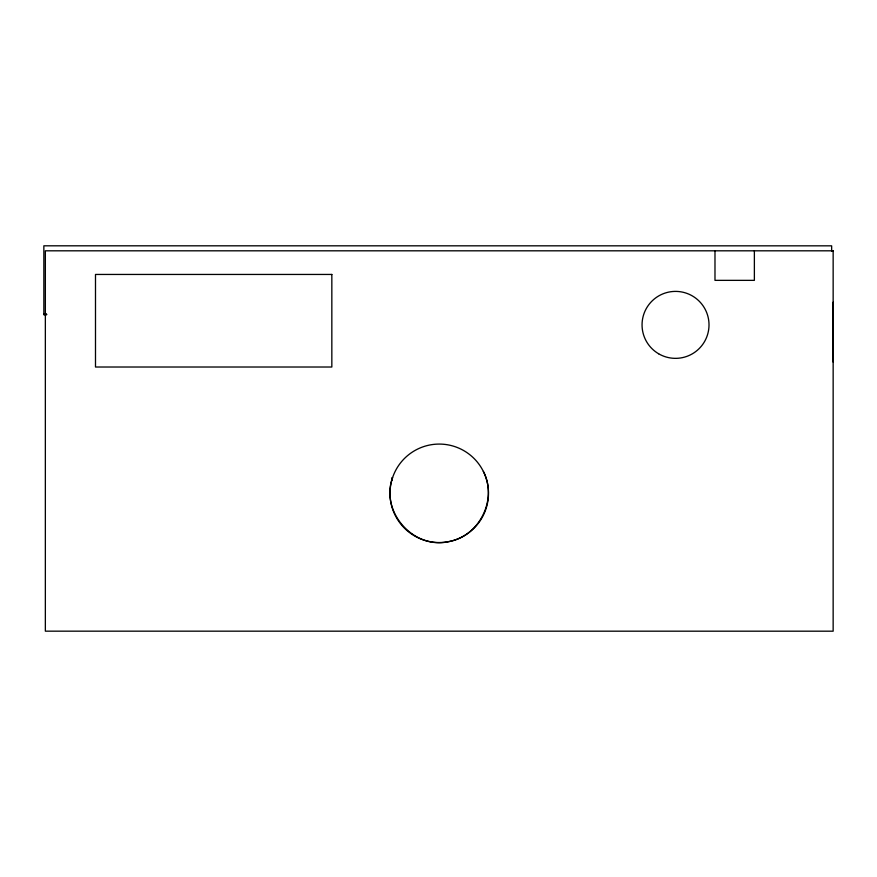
<?xml version="1.0" encoding="UTF-8"?>
<svg xmlns="http://www.w3.org/2000/svg" width="877" height="877" viewBox="0 0 877 877"><rect width="100%" height="100%" fill="white"/><g stroke="black" fill="none" stroke-linecap="round" stroke-linejoin="round"><path stroke-width="1.32" d="M392.052 480.311L392.052 477.625M831.648 251.239L831.648 245.834L43.85 245.812L43.85 314.766L46.591 314.766M833.15 250.811L833.15 631.188L45.352 631.166L45.352 250.811L833.15 250.811L831.747 250.833M392.589 477.603C379.938 511.74 413.527 549.846 448.98 541.58C479.664 535.979 497.741 499.101 483.359 471.42M833.15 302.17L833.15 362.091M46.591 314.207L43.85 314.207L46.547 314.437M43.85 314.47L46.547 314.394M754.373 250.811L754.373 280.355L714.985 280.355L714.985 250.811M331.835 274.446L95.494 274.446L95.494 367.014L331.835 367.014L331.835 274.446M412.004 534.323A49.233 49.233 0 0 0 488.39 496.404A49.233 49.233 0 0 0 417.364 449.21A49.233 49.233 0 0 0 412.004 534.323M658.627 353.771A33.479 33.479 0 0 0 709.011 325.071A33.479 33.479 0 0 0 658.967 295.779A33.479 33.479 0 0 0 658.627 353.771"/></g></svg>
